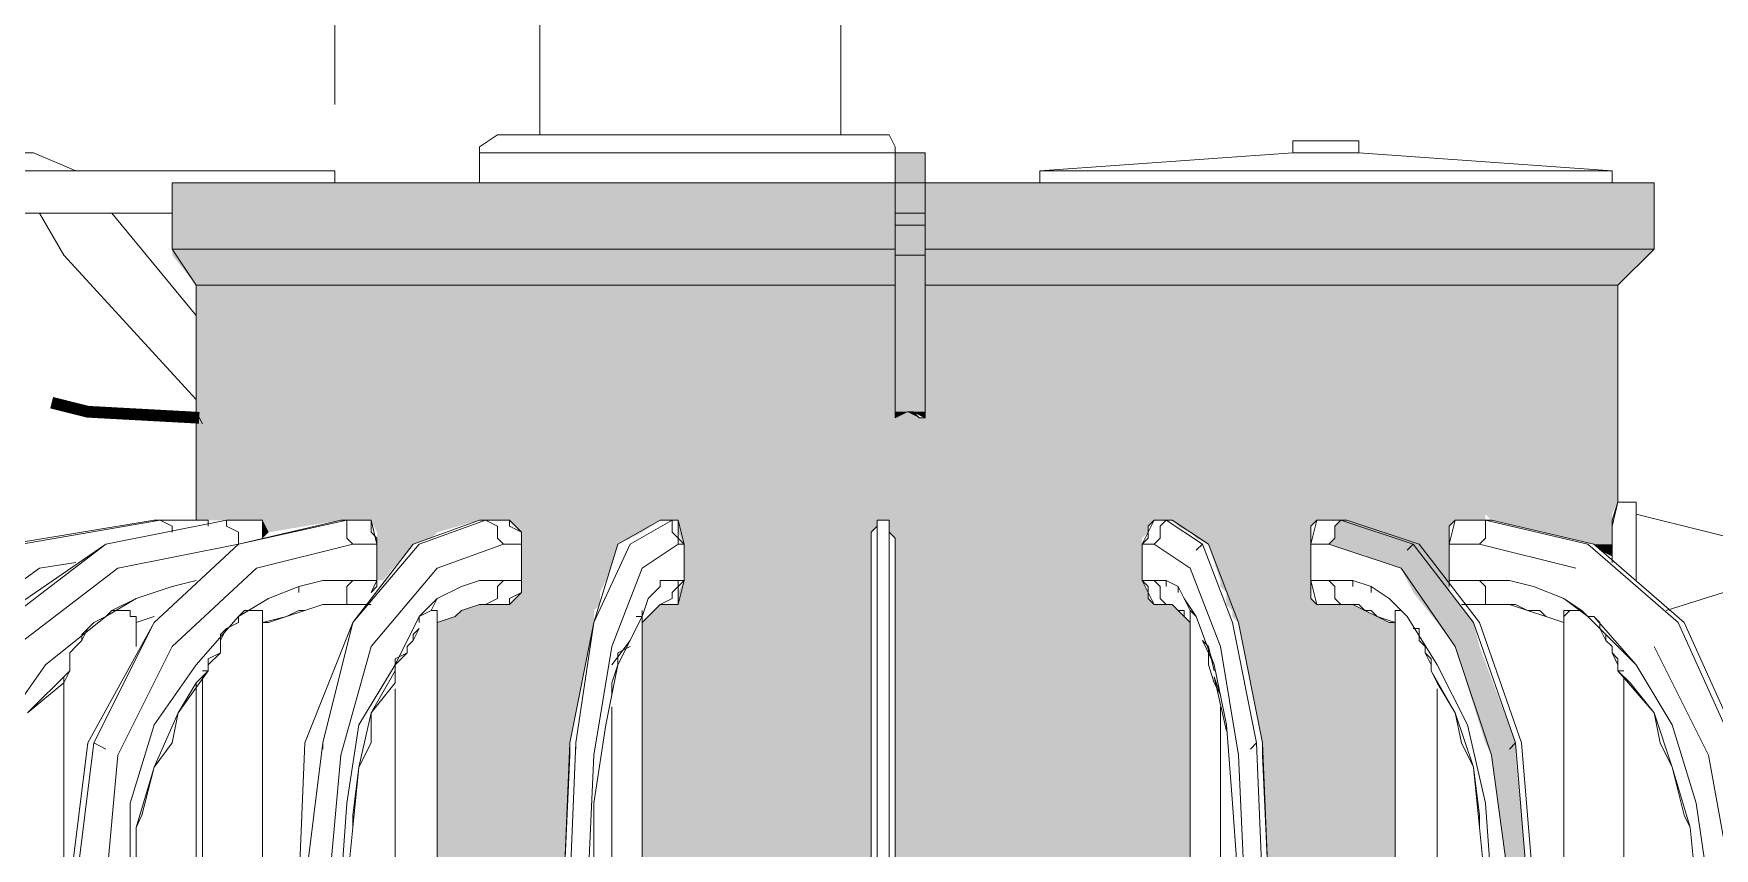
# Model space of a CAD drawing. Header units: millimetres. Extents: x 3949 to 6037, y -1956 to 1273.
# Drawn here: x 4933.95 to 4947.57, y -1474.36 to -1467.75 of the extents above; entities that cross this region are included whole.
import ezdxf

# ---------------------------------------------------------------- set-up
doc = ezdxf.new("R2010")
doc.units = ezdxf.units.MM
doc.layers.add('PADRÃO DE ENTRADA', color=7, linetype='Continuous', lineweight=0)

msp = doc.modelspace()

# ---------------------------------------------------------------- linework, layer by layer
at = {"layer": 'PADRÃO DE ENTRADA', "lineweight": 5}
for points in [[(4936.392, -1468.329), (4936.392, -1466.132)], [(4938.052, -1467.646), (4938.052, -1468.573)], [(4940.493, -1468.573), (4940.493, -1467.646)], [(4937.71, -1468.573), (4937.807, -1468.573), (4937.71, -1468.573), (4937.563, -1468.671), (4937.563, -1468.72), (4937.563, -1468.964)], [(4937.807, -1468.573), (4938.1, -1468.573), (4937.807, -1468.573)], [(4939.907, -1468.573), (4940.395, -1468.573), (4939.907, -1468.573)], [(4941.176, -1468.72), (4941.176, -1468.964), (4941.176, -1469.208), (4941.176, -1469.306), (4941.176, -1469.55), (4941.176, -1470.868), (4941.176, -1469.55), (4941.176, -1469.306), (4941.176, -1469.208), (4941.176, -1468.964), (4941.176, -1468.72), (4940.932, -1468.72), (4940.932, -1468.671), (4940.883, -1468.573)], [(4933.707, -1468.72), (4933.951, -1468.72), (4934.292, -1468.866), (4932.535, -1468.866)], [(4941.176, -1468.964), (4942.25, -1468.964), (4941.176, -1468.964), (4940.932, -1468.964), (4940.932, -1468.72), (4940.834, -1468.72), (4940.493, -1468.72), (4939.956, -1468.72), (4939.223, -1468.72), (4938.637, -1468.72), (4938.1, -1468.72), (4937.71, -1468.72), (4937.563, -1468.72)], [(4944.154, -1468.72), (4944.154, -1468.622), (4944.447, -1468.622), (4944.691, -1468.622), (4944.691, -1468.72), (4944.447, -1468.72), (4944.154, -1468.72), (4942.104, -1468.866)], [(4944.691, -1468.622), (4944.447, -1468.622), (4944.154, -1468.622)], [(4946.742, -1468.866), (4944.691, -1468.72)], [(4934.244, -1468.866), (4936.392, -1468.866), (4936.392, -1468.964)], [(4942.104, -1468.964), (4942.104, -1468.866), (4942.299, -1468.866), (4942.787, -1468.866), (4943.568, -1468.866), (4944.447, -1468.866), (4945.326, -1468.866), (4946.058, -1468.866), (4946.546, -1468.866), (4946.742, -1468.866), (4946.742, -1468.964)], [(4935.074, -1469.501), (4935.074, -1468.964), (4935.074, -1469.501)], [(4936.245, -1469.501), (4935.611, -1469.501), (4935.171, -1469.501), (4935.074, -1469.501), (4935.074, -1468.964), (4936.001, -1468.964), (4936.831, -1468.964), (4936.001, -1468.964), (4935.464, -1468.964)], [(4941.176, -1469.794), (4942.201, -1469.794), (4943.275, -1469.794), (4944.252, -1469.794), (4945.131, -1469.794), (4945.814, -1469.794), (4946.351, -1469.794), (4946.693, -1469.794), (4946.79, -1469.794), (4947.083, -1469.501), (4947.083, -1468.964), (4946.986, -1468.964), (4946.644, -1468.964), (4946.058, -1468.964), (4946.644, -1468.964), (4946.986, -1468.964), (4947.083, -1468.964), (4947.083, -1469.501), (4946.986, -1469.501), (4946.644, -1469.501), (4946.058, -1469.501), (4945.326, -1469.501), (4944.398, -1469.501), (4943.373, -1469.501), (4942.25, -1469.501), (4941.176, -1469.501)], [(4935.074, -1469.208), (4933.511, -1469.208)], [(4934.195, -1469.55), (4933.999, -1469.208)], [(4940.932, -1469.208), (4941.176, -1469.208)], [(4940.932, -1469.306), (4941.176, -1469.306)], [(4935.513, -1469.501), (4935.074, -1469.501), (4935.269, -1469.794), (4935.269, -1471.698), (4935.269, -1469.794)], [(4940.932, -1469.794), (4939.956, -1469.794), (4938.882, -1469.794), (4937.905, -1469.794), (4937.026, -1469.794), (4936.294, -1469.794), (4935.757, -1469.794), (4935.464, -1469.794), (4935.269, -1469.794), (4935.074, -1469.501), (4935.122, -1469.501), (4935.464, -1469.501), (4936.001, -1469.501), (4936.831, -1469.501), (4937.71, -1469.501), (4938.784, -1469.501), (4939.907, -1469.501), (4940.932, -1469.501)], [(4941.176, -1469.55), (4940.932, -1469.55)], [(4946.937, -1472.186), (4946.937, -1472.04), (4946.937, -1471.698), (4946.937, -1471.551), (4946.79, -1471.551), (4946.742, -1471.698), (4946.742, -1471.747), (4946.79, -1471.551), (4946.79, -1469.794), (4946.79, -1471.551), (4946.937, -1471.551)], [(4941.03, -1470.819), (4940.932, -1470.868)], [(4941.03, -1470.819), (4941.078, -1470.819), (4941.03, -1470.819)], [(4941.127, -1470.868), (4941.078, -1470.819)], [(4934.927, -1471.698), (4933.755, -1471.893), (4934.927, -1471.698), (4933.755, -1471.893), (4934.927, -1471.698), (4933.755, -1471.893), (4934.927, -1471.698), (4933.755, -1471.893), (4932.779, -1472.528), (4932.095, -1473.504), (4932.144, -1473.553)], [(4933.121, -1481.413), (4933.121, -1474.676), (4933.267, -1473.602), (4933.804, -1472.723), (4934.634, -1472.088), (4935.611, -1471.893), (4935.611, -1471.844), (4935.611, -1471.796), (4935.513, -1471.747), (4935.513, -1471.698), (4935.806, -1471.698), (4935.806, -1471.844), (4935.806, -1471.796), (4935.806, -1471.747), (4935.806, -1471.698), (4935.659, -1471.698), (4935.611, -1471.698), (4935.513, -1471.698)], [(4934.976, -1471.698), (4933.853, -1471.893), (4934.976, -1471.698)], [(4935.513, -1471.698), (4934.537, -1471.893), (4935.513, -1471.698)], [(4934.927, -1471.698), (4934.976, -1471.698), (4934.927, -1471.698)], [(4935.074, -1471.796), (4935.074, -1471.747), (4934.976, -1471.698), (4935.366, -1471.698), (4935.366, -1471.747), (4935.366, -1471.698), (4935.269, -1471.698), (4935.171, -1471.698), (4935.074, -1471.698), (4934.976, -1471.698)], [(4936.441, -1471.698), (4935.611, -1471.893), (4936.489, -1471.698), (4936.538, -1471.698), (4936.685, -1471.698), (4936.685, -1471.747), (4936.685, -1471.796), (4936.733, -1471.844), (4936.733, -1471.893), (4936.685, -1471.893), (4936.587, -1471.893), (4936.538, -1471.893), (4936.489, -1471.844), (4936.489, -1471.796), (4936.489, -1471.747), (4936.489, -1471.698), (4936.441, -1471.698), (4936.489, -1471.698), (4936.685, -1471.698), (4936.733, -1471.893)], [(4935.806, -1471.698), (4935.806, -1471.698)], [(4936.538, -1471.698), (4936.538, -1471.698)], [(4937.563, -1471.698), (4937.026, -1471.893), (4936.538, -1472.528), (4937.075, -1471.893), (4937.612, -1471.698), (4937.71, -1471.698), (4937.759, -1471.698), (4937.807, -1471.698), (4937.807, -1471.747), (4937.905, -1471.796), (4937.807, -1471.698), (4937.612, -1471.698), (4937.563, -1471.698), (4937.612, -1471.698), (4937.71, -1471.747), (4937.71, -1471.796), (4937.71, -1471.844), (4937.759, -1471.893), (4937.807, -1471.893), (4937.905, -1471.893), (4937.905, -1471.844), (4937.905, -1471.796), (4937.905, -1471.893)], [(4936.685, -1471.698), (4936.685, -1471.698)], [(4937.807, -1471.698), (4937.807, -1471.698)], [(4939.223, -1471.893), (4939.174, -1471.698), (4939.174, -1471.747), (4939.174, -1471.796), (4939.174, -1471.844), (4939.223, -1471.893), (4939.174, -1471.893), (4938.882, -1472.088), (4938.637, -1472.723), (4938.491, -1473.602), (4938.442, -1474.676), (4938.442, -1481.413), (4938.442, -1479.753), (4938.442, -1478.045), (4938.442, -1476.385), (4938.442, -1474.676), (4938.345, -1474.676), (4938.296, -1474.676), (4938.296, -1476.385), (4938.296, -1478.045), (4938.296, -1479.753), (4938.296, -1481.413), (4938.296, -1474.676)], [(4939.028, -1471.698), (4938.686, -1471.893), (4938.491, -1472.528), (4938.784, -1471.893), (4939.126, -1471.698), (4939.174, -1471.698), (4939.126, -1471.698), (4939.028, -1471.698), (4939.126, -1471.698), (4939.126, -1471.747), (4939.126, -1471.796), (4939.174, -1471.844), (4939.174, -1471.893), (4939.223, -1471.893), (4939.223, -1472.186), (4939.174, -1472.186), (4939.223, -1472.186), (4939.174, -1472.235), (4939.126, -1472.284), (4939.126, -1472.333), (4939.028, -1472.381), (4938.979, -1472.43), (4938.93, -1472.479), (4938.882, -1472.528), (4938.882, -1472.479), (4938.882, -1472.43), (4938.882, -1472.479)], [(4940.737, -1481.462), (4940.737, -1479.753), (4940.737, -1478.045), (4940.737, -1476.385), (4940.737, -1474.676), (4940.786, -1474.676), (4940.786, -1473.504), (4940.786, -1472.528), (4940.786, -1471.893), (4940.786, -1471.698)], [(4940.932, -1471.893), (4940.932, -1472.088), (4940.932, -1471.893), (4940.932, -1471.844), (4940.883, -1471.796), (4940.883, -1471.747), (4940.883, -1471.698), (4940.883, -1471.893)], [(4943.959, -1481.462), (4943.959, -1474.676), (4943.959, -1481.413), (4943.959, -1479.753), (4943.959, -1481.462), (4943.959, -1481.413), (4943.91, -1481.413), (4943.861, -1481.413), (4943.812, -1481.413), (4943.764, -1481.413), (4943.764, -1479.753), (4943.764, -1478.045), (4943.764, -1476.385), (4943.764, -1474.676), (4943.715, -1473.602), (4943.568, -1472.723), (4943.324, -1472.088), (4943.031, -1471.893), (4942.934, -1471.893), (4943.031, -1471.698), (4943.129, -1471.698), (4943.422, -1471.893), (4943.666, -1472.528), (4943.861, -1473.504)], [(4943.129, -1471.698), (4943.178, -1471.698), (4943.129, -1471.698)], [(4943.959, -1478.045), (4943.959, -1476.385), (4943.959, -1474.676), (4943.91, -1473.602), (4943.91, -1473.553), (4943.91, -1473.504), (4943.715, -1472.528), (4943.471, -1471.893), (4943.178, -1471.698)], [(4945.912, -1481.413), (4945.912, -1479.753), (4945.912, -1478.045), (4945.912, -1476.385), (4945.912, -1474.676), (4945.765, -1473.602), (4945.472, -1472.723), (4945.033, -1472.088), (4944.447, -1471.893), (4944.301, -1471.893), (4944.349, -1471.698), (4944.545, -1471.698), (4944.594, -1471.698), (4944.545, -1471.698), (4945.131, -1471.893)], [(4946.107, -1474.676), (4946.058, -1474.676), (4946.009, -1474.676), (4945.961, -1474.676), (4945.912, -1474.676), (4945.961, -1474.676), (4946.009, -1474.676), (4946.058, -1474.676), (4946.107, -1474.676), (4946.107, -1481.413), (4946.107, -1479.753), (4946.107, -1478.045), (4946.107, -1476.385), (4946.107, -1474.676), (4946.009, -1473.504), (4945.668, -1472.528), (4945.179, -1471.893), (4944.594, -1471.698)], [(4945.423, -1471.893), (4945.472, -1471.698), (4945.716, -1471.698), (4945.765, -1471.698), (4945.716, -1471.698), (4946.546, -1471.893), (4947.279, -1472.528), (4947.718, -1473.504)], [(4947.962, -1474.676), (4947.913, -1474.676), (4947.865, -1474.676), (4947.816, -1474.676), (4947.767, -1474.676), (4947.718, -1474.676), (4947.767, -1474.676), (4947.816, -1474.676), (4947.865, -1474.676), (4947.913, -1474.676), (4947.962, -1474.676), (4947.962, -1481.413), (4947.962, -1479.753), (4947.962, -1478.045), (4947.962, -1476.385), (4947.962, -1474.676), (4947.767, -1473.504), (4947.327, -1472.528), (4946.595, -1471.893), (4945.765, -1471.698)], [(4948.109, -1471.942), (4946.937, -1471.649)], [(4940.737, -1471.796), (4940.786, -1471.747), (4940.737, -1471.796), (4940.737, -1471.942), (4940.737, -1472.137), (4940.737, -1471.942), (4940.737, -1471.893), (4940.737, -1471.796), (4940.737, -1471.893)], [(4940.932, -1471.844), (4940.883, -1471.796), (4940.883, -1471.747)], [(4946.742, -1472.04), (4946.742, -1471.747)], [(4934.537, -1481.413), (4934.537, -1474.676), (4934.634, -1473.602), (4935.074, -1472.723), (4935.757, -1472.088), (4936.538, -1471.893), (4936.733, -1471.893), (4936.733, -1472.186), (4936.538, -1472.186), (4936.587, -1472.186), (4936.685, -1472.186), (4936.733, -1472.186), (4936.733, -1472.235), (4936.685, -1472.284), (4936.733, -1472.186)], [(4935.611, -1471.893), (4934.927, -1472.528), (4935.611, -1471.893)], [(4936.343, -1481.413), (4936.343, -1474.676), (4936.441, -1473.602), (4936.685, -1472.723), (4937.222, -1472.088), (4937.759, -1471.893), (4937.905, -1471.893), (4937.905, -1472.186), (4937.759, -1472.186), (4937.807, -1472.186), (4937.905, -1472.186), (4937.905, -1472.235), (4937.905, -1472.284), (4937.905, -1472.186)], [(4939.174, -1471.893), (4939.174, -1471.893)], [(4940.737, -1471.942), (4940.737, -1471.893), (4940.737, -1471.942)], [(4940.883, -1473.504), (4940.883, -1472.528), (4940.883, -1471.893), (4940.883, -1471.942)], [(4943.129, -1472.235), (4943.129, -1472.186), (4943.031, -1472.186), (4942.934, -1472.186), (4942.982, -1472.235), (4942.982, -1472.284), (4942.982, -1472.333), (4943.031, -1472.381), (4943.08, -1472.381), (4943.129, -1472.381), (4943.08, -1472.333), (4943.08, -1472.284), (4943.08, -1472.235), (4943.031, -1472.186), (4942.982, -1472.186), (4942.934, -1472.186), (4942.934, -1471.893)], [(4943.422, -1471.893), (4943.373, -1471.942)], [(4944.301, -1471.893), (4944.301, -1472.186), (4944.447, -1472.186), (4944.642, -1472.186), (4944.789, -1472.235)], [(4945.961, -1473.504), (4945.619, -1472.528), (4945.131, -1471.893), (4945.082, -1471.942)], [(4946.449, -1472.088), (4945.668, -1471.893), (4945.423, -1471.893), (4945.423, -1472.186), (4945.423, -1472.235), (4945.423, -1472.186), (4945.668, -1472.186), (4945.912, -1472.186), (4946.107, -1472.235), (4946.351, -1472.333)], [(4932.095, -1473.504), (4931.851, -1474.676), (4932.095, -1473.504), (4931.851, -1474.676), (4931.851, -1481.413), (4931.851, -1479.753), (4931.851, -1478.045), (4931.851, -1476.385), (4931.851, -1474.676), (4931.9, -1474.676), (4931.949, -1474.676), (4932.095, -1474.676), (4932.095, -1476.385), (4932.095, -1478.045), (4932.095, -1479.753), (4932.095, -1478.045), (4932.095, -1476.385), (4932.095, -1474.676), (4932.144, -1474.676), (4932.242, -1474.676), (4932.486, -1473.602), (4933.121, -1472.723), (4933.999, -1472.088), (4934.292, -1472.04)], [(4947.181, -1472.43), (4948.109, -1472.137)], [(4934.781, -1472.333), (4934.537, -1472.479), (4934.585, -1472.43), (4934.781, -1472.333), (4935.074, -1472.235), (4935.269, -1472.186)], [(4935.366, -1472.87), (4935.366, -1472.821), (4935.464, -1472.772), (4935.464, -1472.723), (4935.464, -1472.674), (4935.464, -1472.625), (4935.513, -1472.577), (4935.611, -1472.528), (4935.611, -1472.479), (4935.269, -1472.87), (4935.611, -1472.479), (4935.855, -1472.333), (4936.099, -1472.235)], [(4936.294, -1472.381), (4936.489, -1472.381), (4936.489, -1472.333), (4936.489, -1472.284), (4936.489, -1472.235), (4936.538, -1472.186), (4936.294, -1472.186), (4936.099, -1472.235), (4936.099, -1472.284)], [(4936.538, -1472.186), (4936.538, -1472.186)], [(4937.563, -1472.381), (4937.612, -1472.381), (4937.71, -1472.333), (4937.71, -1472.284), (4937.71, -1472.235), (4937.759, -1472.186), (4937.563, -1472.186), (4937.417, -1472.235), (4937.222, -1472.333)], [(4937.807, -1472.186), (4937.807, -1472.186)], [(4938.589, -1482.438), (4938.589, -1482.292), (4938.589, -1482.438), (4938.491, -1481.999), (4938.491, -1481.462), (4938.491, -1479.753), (4938.491, -1478.045), (4938.491, -1476.385), (4938.491, -1474.676), (4938.491, -1473.992), (4938.589, -1473.358), (4938.686, -1472.87), (4938.882, -1472.479), (4938.93, -1472.333), (4939.028, -1472.235)], [(4939.223, -1472.186), (4939.174, -1472.381), (4939.028, -1472.381), (4939.126, -1472.381), (4939.174, -1472.381), (4939.174, -1472.333), (4939.174, -1472.284), (4939.174, -1472.235), (4939.174, -1472.186), (4939.028, -1472.186), (4939.028, -1472.235), (4938.979, -1472.284)], [(4939.174, -1472.186), (4939.174, -1472.186)], [(4943.178, -1472.381), (4943.227, -1472.43), (4943.275, -1472.43), (4943.275, -1472.479), (4943.227, -1472.43), (4943.178, -1472.381), (4943.129, -1472.381), (4943.031, -1472.381), (4942.934, -1472.186)], [(4943.129, -1472.186), (4943.227, -1472.235)], [(4943.275, -1472.333), (4943.227, -1472.235), (4943.227, -1472.284)], [(4944.301, -1472.186), (4944.349, -1472.381), (4944.545, -1472.381), (4944.642, -1472.381), (4944.691, -1472.381), (4944.74, -1472.43), (4944.789, -1472.43), (4944.838, -1472.479), (4944.935, -1472.528), (4944.984, -1472.528), (4944.984, -1472.479), (4944.984, -1472.43)], [(4944.642, -1472.186), (4944.642, -1472.235)], [(4944.935, -1472.333), (4944.789, -1472.235), (4944.789, -1472.284)], [(4945.912, -1472.381), (4945.961, -1472.381), (4946.058, -1472.43), (4945.912, -1472.381), (4945.716, -1472.381), (4945.521, -1472.381), (4945.619, -1472.381), (4945.668, -1472.381), (4945.716, -1472.381), (4945.716, -1472.333), (4945.716, -1472.284), (4945.716, -1472.235), (4945.668, -1472.186), (4945.619, -1472.186), (4945.521, -1472.186), (4945.472, -1472.186), (4945.423, -1472.186)], [(4936.441, -1482.927), (4935.611, -1482.927), (4935.757, -1482.927), (4935.806, -1482.878), (4935.806, -1482.78), (4935.806, -1482.731), (4935.806, -1472.528), (4936.001, -1472.479), (4936.148, -1472.43), (4936.294, -1472.381), (4936.148, -1472.43), (4936.099, -1472.43), (4936.001, -1472.479), (4935.855, -1472.528), (4935.806, -1472.528), (4935.806, -1472.479), (4935.806, -1472.43)], [(4937.222, -1482.731), (4937.222, -1472.528), (4937.368, -1472.479), (4937.417, -1472.43), (4937.563, -1472.381), (4937.417, -1472.43), (4937.368, -1472.479), (4937.222, -1472.528), (4937.222, -1472.479), (4937.222, -1472.43), (4937.173, -1472.43), (4937.075, -1472.479), (4937.222, -1472.333), (4937.173, -1472.43)], [(4938.637, -1482.78), (4938.833, -1482.927), (4938.882, -1482.927), (4938.882, -1482.878), (4938.882, -1482.78), (4938.882, -1482.731), (4938.882, -1472.528), (4938.93, -1472.479), (4938.979, -1472.43), (4939.028, -1472.381)], [(4943.471, -1472.772), (4943.471, -1472.723), (4943.422, -1472.674), (4943.519, -1472.87), (4943.373, -1472.479), (4943.324, -1472.43), (4943.324, -1472.479), (4943.324, -1472.43), (4943.275, -1472.333), (4943.373, -1472.479)], [(4944.642, -1472.381), (4944.74, -1472.43), (4944.838, -1472.479), (4944.984, -1472.528), (4944.984, -1482.731), (4944.349, -1482.731), (4944.984, -1482.731), (4944.984, -1482.78), (4944.984, -1482.878), (4945.033, -1482.927), (4945.082, -1482.927), (4944.301, -1482.927)], [(4945.033, -1472.43), (4944.935, -1472.333), (4945.082, -1472.479), (4945.033, -1472.43), (4944.984, -1472.43), (4944.984, -1472.479)], [(4934.244, -1472.918), (4933.902, -1473.26), (4934.195, -1473.016), (4934.244, -1472.918), (4934.244, -1472.87), (4934.244, -1472.821), (4934.244, -1472.772), (4934.292, -1472.723), (4934.341, -1472.674), (4934.341, -1472.625), (4934.39, -1472.577), (4934.439, -1472.528), (4934.537, -1472.479)], [(4934.537, -1472.479), (4934.048, -1472.87), (4934.537, -1472.479)], [(4934.439, -1473.504), (4934.927, -1472.528), (4934.39, -1473.504), (4934.244, -1474.676), (4934.244, -1481.413), (4934.244, -1479.753), (4934.244, -1478.045), (4934.244, -1476.385), (4934.244, -1474.676), (4934.292, -1474.676), (4934.439, -1473.504), (4934.537, -1473.553)], [(4934.537, -1472.479), (4934.537, -1472.479)], [(4934.781, -1472.723), (4934.781, -1472.528), (4934.781, -1472.479), (4934.732, -1472.479), (4934.732, -1472.43), (4934.634, -1472.43), (4934.585, -1472.43)], [(4934.732, -1472.43), (4934.732, -1472.479), (4934.781, -1472.479)], [(4935.806, -1472.479), (4935.806, -1472.43), (4935.757, -1472.43), (4935.659, -1472.43), (4935.611, -1472.479)], [(4937.075, -1472.479), (4936.88, -1472.87), (4936.587, -1473.358), (4936.489, -1473.992), (4936.441, -1474.676), (4936.441, -1481.462), (4936.441, -1479.753), (4936.441, -1478.045), (4936.441, -1476.385), (4936.441, -1474.676), (4936.489, -1474.676), (4936.538, -1474.188), (4936.587, -1473.7), (4936.685, -1473.26), (4936.88, -1472.918)], [(4937.075, -1472.528), (4937.075, -1472.479), (4936.88, -1472.87), (4936.88, -1472.821), (4936.978, -1472.772), (4936.978, -1472.723), (4937.026, -1472.674), (4937.026, -1472.625), (4937.075, -1472.577), (4937.026, -1472.674)], [(4937.222, -1472.43), (4937.222, -1472.479)], [(4938.247, -1476.385), (4938.247, -1478.045), (4938.247, -1479.753), (4938.247, -1478.045), (4938.247, -1476.385), (4938.247, -1474.676), (4938.296, -1474.676), (4938.345, -1473.504), (4938.491, -1472.528), (4938.296, -1473.504), (4938.296, -1473.553), (4938.296, -1473.602), (4938.247, -1474.676), (4938.296, -1473.504)], [(4938.882, -1472.43), (4938.882, -1472.479), (4938.833, -1472.479)], [(4943.715, -1474.676), (4943.715, -1481.462), (4943.666, -1481.999), (4943.617, -1482.438), (4943.617, -1482.292), (4943.617, -1482.438), (4943.519, -1482.78), (4943.373, -1482.927), (4943.519, -1482.78), (4943.373, -1482.927), (4943.324, -1482.927), (4943.324, -1482.878), (4943.324, -1482.78), (4943.324, -1482.731), (4943.324, -1472.528), (4943.275, -1472.479), (4943.324, -1472.528), (4943.324, -1472.479)], [(4945.326, -1472.87), (4945.082, -1472.479), (4945.326, -1472.87)], [(4946.937, -1472.87), (4947.23, -1473.358), (4947.425, -1473.992), (4947.523, -1474.676), (4947.523, -1476.385), (4947.523, -1478.045), (4947.523, -1479.753), (4947.523, -1481.462), (4947.425, -1481.999), (4947.23, -1482.438), (4946.937, -1482.78), (4946.595, -1482.927), (4946.546, -1482.927), (4946.449, -1482.927), (4946.4, -1482.878), (4946.351, -1482.78), (4946.351, -1482.731), (4946.351, -1472.528), (4946.205, -1472.479), (4946.156, -1472.43), (4946.058, -1472.43), (4946.205, -1472.479), (4946.351, -1472.528), (4946.351, -1472.479)], [(4946.4, -1472.43), (4946.351, -1472.479), (4946.351, -1472.43), (4946.4, -1472.43), (4946.449, -1472.43), (4946.498, -1472.43)], [(4946.839, -1472.918), (4946.79, -1472.918), (4946.79, -1472.87), (4946.742, -1472.772), (4946.742, -1472.723), (4946.693, -1472.674), (4946.644, -1472.577), (4946.644, -1472.528), (4946.595, -1472.479), (4946.546, -1472.479), (4946.937, -1472.87), (4946.595, -1472.479)], [(4934.39, -1472.577), (4934.341, -1472.674)], [(4935.513, -1472.577), (4935.464, -1472.674)], [(4938.637, -1472.87), (4938.784, -1472.674)], [(4945.277, -1472.918), (4945.277, -1472.87), (4945.228, -1472.772), (4945.228, -1472.723), (4945.179, -1472.674), (4945.179, -1472.577), (4945.131, -1472.577)], [(4945.179, -1472.577), (4945.179, -1472.625), (4945.179, -1472.674)], [(4946.644, -1472.577), (4946.693, -1472.625), (4946.693, -1472.674)], [(4934.292, -1472.723), (4934.244, -1472.772), (4934.244, -1472.87)], [(4935.464, -1472.723), (4935.464, -1472.772), (4935.366, -1472.87), (4935.366, -1472.918), (4935.269, -1473.016), (4935.122, -1473.26), (4935.074, -1473.504), (4934.927, -1473.7), (4935.122, -1473.26), (4935.366, -1472.918), (4935.318, -1472.918)], [(4936.538, -1474.188), (4936.538, -1474.09), (4936.587, -1473.7), (4936.685, -1473.504), (4936.685, -1473.26), (4936.88, -1473.016), (4936.88, -1472.918), (4936.88, -1472.87), (4936.978, -1472.772), (4936.978, -1472.723)], [(4938.686, -1472.772), (4938.784, -1472.723), (4938.686, -1472.772), (4938.686, -1472.821), (4938.686, -1472.87), (4938.637, -1473.016), (4938.637, -1473.114), (4938.637, -1473.016)], [(4943.617, -1473.407), (4943.519, -1472.967), (4943.568, -1473.114), (4943.519, -1473.016), (4943.471, -1472.87), (4943.471, -1472.821), (4943.471, -1472.772), (4943.471, -1472.723), (4943.519, -1472.918)], [(4945.228, -1472.723), (4945.228, -1472.772), (4945.277, -1472.821), (4945.277, -1472.87)], [(4946.742, -1472.723), (4946.742, -1472.772), (4946.79, -1472.821), (4946.79, -1472.87)], [(4947.718, -1481.413), (4947.718, -1479.753), (4947.718, -1478.045), (4947.718, -1476.385), (4947.718, -1474.676), (4947.523, -1473.602), (4947.083, -1472.723)], [(4934.244, -1482.634), (4934.048, -1482.585), (4933.902, -1482.487), (4934.244, -1482.634), (4934.244, -1482.683), (4934.244, -1482.731), (4934.292, -1482.78), (4934.292, -1482.829), (4934.341, -1482.878), (4934.39, -1482.878), (4934.439, -1482.927), (4934.537, -1482.927), (4933.999, -1482.78), (4933.707, -1482.438), (4933.462, -1481.999), (4933.316, -1481.462), (4933.316, -1474.676), (4933.462, -1473.992), (4933.707, -1473.358), (4934.048, -1472.87)], [(4934.781, -1474.188), (4934.829, -1474.09), (4934.927, -1473.7), (4934.781, -1474.188), (4934.781, -1474.676), (4934.781, -1481.462), (4934.781, -1479.753), (4934.781, -1478.045), (4934.781, -1476.385), (4934.781, -1474.676), (4934.732, -1474.676), (4934.732, -1481.462), (4934.732, -1479.753), (4934.732, -1478.045), (4934.732, -1476.385), (4934.732, -1474.676), (4934.732, -1473.992), (4934.927, -1473.358), (4935.269, -1472.87)], [(4943.519, -1472.87), (4943.617, -1473.358), (4943.666, -1473.992), (4943.715, -1474.676), (4943.715, -1476.385), (4943.715, -1478.045), (4943.715, -1479.753), (4943.715, -1481.462)], [(4945.277, -1482.634), (4945.277, -1482.683), (4945.228, -1482.731), (4945.228, -1482.78), (4945.179, -1482.829), (4945.179, -1482.878), (4945.131, -1482.878), (4945.131, -1482.927), (4945.082, -1482.927), (4945.375, -1482.78), (4945.57, -1482.438), (4945.716, -1481.999), (4945.765, -1481.462), (4945.765, -1479.753), (4945.765, -1478.045), (4945.765, -1476.385), (4945.765, -1474.676), (4945.716, -1473.992), (4945.57, -1473.358), (4945.326, -1472.87)], [(4945.668, -1474.188), (4945.668, -1474.09), (4945.619, -1473.7), (4945.521, -1473.504), (4945.472, -1473.26), (4945.326, -1473.016), (4945.277, -1472.918), (4945.472, -1473.26), (4945.619, -1473.7), (4945.668, -1474.188), (4945.716, -1474.676), (4945.716, -1476.385), (4945.716, -1478.045), (4945.716, -1479.753), (4945.716, -1481.462), (4945.716, -1474.676)], [(4934.195, -1481.267), (4934.195, -1472.967), (4934.195, -1482.634)], [(4934.781, -1481.853), (4934.781, -1481.462), (4934.732, -1481.462), (4934.732, -1481.999), (4934.927, -1482.438), (4935.269, -1482.78), (4935.611, -1482.927), (4935.513, -1482.878), (4935.464, -1482.878), (4935.464, -1482.829), (4935.464, -1482.78), (4935.464, -1482.731), (4935.366, -1482.731), (4935.366, -1482.683), (4935.366, -1482.634), (4935.269, -1482.585), (4935.122, -1482.487), (4935.366, -1482.634), (4935.318, -1482.634), (4935.318, -1472.967), (4935.318, -1482.634), (4935.318, -1472.967)], [(4935.269, -1482.634), (4935.269, -1473.016), (4935.269, -1482.634)], [(4936.88, -1473.065), (4936.88, -1482.585)], [(4945.326, -1482.585), (4945.326, -1473.065)], [(4946.839, -1472.967), (4946.839, -1482.634), (4946.839, -1472.967)], [(4938.637, -1473.211), (4938.637, -1482.536)], [(4943.568, -1482.536), (4943.568, -1473.211)], [(4947.376, -1474.188), (4947.23, -1473.7), (4947.132, -1473.504), (4947.083, -1473.26), (4947.23, -1473.7), (4947.327, -1474.09), (4947.376, -1474.188), (4947.425, -1474.676), (4947.425, -1476.385), (4947.425, -1478.045), (4947.425, -1479.753), (4947.425, -1481.462), (4947.425, -1474.676)], [(4936.294, -1473.504), (4936.294, -1473.553)], [(4938.345, -1473.504), (4938.345, -1473.553)], [(4940.786, -1474.676), (4940.786, -1481.413), (4940.786, -1479.753), (4940.786, -1478.045), (4940.786, -1476.385), (4940.786, -1474.676), (4940.883, -1474.676), (4940.883, -1473.504), (4940.883, -1473.553)], [(4943.812, -1473.553), (4943.861, -1473.504), (4943.91, -1474.676), (4943.91, -1476.385), (4943.91, -1478.045), (4943.91, -1479.753), (4943.91, -1481.413)], [(4943.91, -1473.504), (4943.959, -1474.676), (4943.91, -1473.553)], [(4945.912, -1473.553), (4945.961, -1473.504), (4946.058, -1474.676), (4946.058, -1476.385), (4946.058, -1478.045), (4946.058, -1479.753), (4946.058, -1481.413)]]:
    msp.add_lwpolyline(points, dxfattribs=at)
for points in [[(4939.223, -1468.573), (4939.907, -1468.573), (4939.223, -1468.573), (4938.637, -1468.573), (4938.1, -1468.573), (4938.637, -1468.573)], [(4940.737, -1468.573), (4940.883, -1468.573), (4940.737, -1468.573), (4940.395, -1468.573)], [(4940.932, -1470.868), (4940.932, -1469.55), (4940.932, -1469.306), (4940.932, -1469.208), (4940.932, -1468.964), (4940.932, -1468.72), (4940.932, -1468.964), (4940.932, -1469.208), (4940.932, -1469.306), (4940.932, -1469.55)], [(4934.341, -1468.866), (4934.292, -1468.866), (4934.341, -1468.866), (4934.292, -1468.866)], [(4936.831, -1468.964), (4937.71, -1468.964)], [(4937.71, -1468.964), (4938.784, -1468.964)], [(4938.784, -1468.964), (4939.907, -1468.964)], [(4939.907, -1468.964), (4940.932, -1468.964)], [(4942.25, -1468.964), (4943.373, -1468.964)], [(4943.373, -1468.964), (4944.398, -1468.964)], [(4944.398, -1468.964), (4945.326, -1468.964), (4946.058, -1468.964), (4945.326, -1468.964)], [(4934.585, -1469.208), (4935.269, -1470.038), (4934.585, -1469.208), (4935.269, -1470.038)], [(4934.195, -1469.55), (4935.269, -1470.721)], [(4941.176, -1470.868), (4941.078, -1470.819), (4941.127, -1470.868)], [(4940.786, -1471.747), (4940.786, -1471.698), (4940.883, -1471.698), (4940.786, -1471.698)], [(4942.982, -1471.796), (4942.982, -1471.844), (4942.934, -1471.893), (4942.982, -1471.893), (4943.031, -1471.893), (4943.08, -1471.844), (4943.08, -1471.796), (4943.08, -1471.747), (4943.129, -1471.698), (4943.08, -1471.698), (4943.031, -1471.698), (4942.982, -1471.747)], [(4944.496, -1471.747), (4944.545, -1471.698), (4944.496, -1471.698), (4944.447, -1471.698), (4944.398, -1471.698), (4944.349, -1471.698), (4944.301, -1471.747), (4944.301, -1471.796), (4944.301, -1471.844), (4944.301, -1471.893), (4944.349, -1471.893), (4944.398, -1471.893), (4944.447, -1471.893), (4944.496, -1471.844), (4944.496, -1471.796)], [(4945.423, -1471.796), (4945.423, -1471.844), (4945.423, -1471.893), (4945.472, -1471.893), (4945.521, -1471.893), (4945.619, -1471.893), (4945.668, -1471.893), (4945.716, -1471.844), (4945.716, -1471.796), (4945.716, -1471.747), (4945.716, -1471.698), (4945.668, -1471.698), (4945.57, -1471.698), (4945.521, -1471.698), (4945.472, -1471.698), (4945.423, -1471.747)], [(4933.609, -1472.528), (4933.121, -1473.504), (4933.707, -1472.528), (4934.537, -1471.893)], [(4940.737, -1472.723), (4940.737, -1472.137)], [(4940.932, -1472.088), (4940.932, -1472.723)], [(4937.807, -1472.381), (4937.905, -1472.284), (4937.807, -1472.333), (4937.807, -1472.381), (4937.612, -1472.381), (4937.71, -1472.381), (4937.759, -1472.381)], [(4944.496, -1472.333), (4944.496, -1472.284), (4944.496, -1472.235), (4944.447, -1472.186), (4944.398, -1472.186), (4944.349, -1472.186), (4944.301, -1472.186), (4944.301, -1472.235), (4944.301, -1472.284), (4944.301, -1472.333), (4944.349, -1472.381), (4944.398, -1472.381), (4944.447, -1472.381), (4944.496, -1472.381), (4944.545, -1472.381)], [(4936.489, -1472.381), (4936.538, -1472.381), (4936.685, -1472.381)], [(4946.498, -1472.43), (4946.351, -1472.333), (4946.546, -1472.479)], [(4934.927, -1472.479), (4934.781, -1472.528)], [(4936.099, -1474.676), (4936.099, -1481.413), (4936.099, -1479.753), (4936.099, -1478.045), (4936.099, -1476.385), (4936.099, -1474.676), (4936.148, -1474.676), (4936.294, -1473.504), (4936.538, -1472.528), (4936.148, -1473.504)], [(4940.737, -1473.602), (4940.737, -1472.723)], [(4940.932, -1472.723), (4940.932, -1473.602)], [(4947.083, -1473.26), (4946.888, -1473.016), (4946.79, -1472.918)], [(4940.737, -1474.676), (4940.737, -1473.602)], [(4940.932, -1473.602), (4940.932, -1474.676)]]:
    msp.add_lwpolyline(points, close=True, dxfattribs=at)
at = {"layer": 'PADRÃO DE ENTRADA', "lineweight": 0, "const_width": 0.0949}
msp.add_lwpolyline([(4934.097, -1470.746), (4934.39, -1470.819), (4935.293, -1470.868)], dxfattribs=at)
at = {"layer": 'PADRÃO DE ENTRADA', "lineweight": 0}
msp.add_lwpolyline([(4935.318, -1470.917), (4935.269, -1470.819)], dxfattribs=at)
at = {"layer": 'PADRÃO DE ENTRADA', "lineweight": 5}
msp.add_lwpolyline([(4945.765, -1482.927), (4946.546, -1482.927, 0.171293), (4946.839, -1482.634), (4946.839, -1473.016)], format="xyb", dxfattribs=at)
at = {"layer": 'PADRÃO DE ENTRADA', "transparency": 33554559}
for points in [[(4941.176, -1468.72), (4940.932, -1468.72), (4941.176, -1468.964)], [(4940.932, -1468.72), (4941.176, -1468.964), (4940.932, -1468.964)], [(4940.932, -1468.964), (4935.074, -1468.964), (4940.932, -1469.208)], [(4935.074, -1468.964), (4940.932, -1469.208), (4935.074, -1469.208)], [(4941.176, -1468.964), (4940.932, -1468.964), (4941.176, -1469.208)], [(4940.932, -1468.964), (4941.176, -1469.208), (4940.932, -1469.208)], [(4947.083, -1468.964), (4941.176, -1468.964), (4947.083, -1469.208)], [(4941.176, -1468.964), (4947.083, -1469.208), (4941.176, -1469.208)], [(4940.932, -1469.208), (4935.074, -1469.208), (4940.932, -1469.306)], [(4935.074, -1469.208), (4940.932, -1469.306), (4935.074, -1469.306)], [(4941.176, -1469.208), (4940.932, -1469.208), (4941.176, -1469.306)], [(4940.932, -1469.208), (4941.176, -1469.306), (4940.932, -1469.306)], [(4947.083, -1469.208), (4941.176, -1469.208), (4947.083, -1469.306)], [(4941.176, -1469.208), (4947.083, -1469.306), (4941.176, -1469.306)], [(4940.932, -1469.306), (4935.074, -1469.306), (4940.932, -1469.501)], [(4935.074, -1469.306), (4940.932, -1469.501), (4935.074, -1469.501)], [(4941.176, -1469.306), (4940.932, -1469.306), (4941.176, -1469.501)], [(4940.932, -1469.306), (4941.176, -1469.501), (4940.932, -1469.501)], [(4947.083, -1469.306), (4941.176, -1469.306), (4947.083, -1469.501)], [(4941.176, -1469.306), (4947.083, -1469.501), (4941.176, -1469.501)], [(4940.932, -1469.501), (4935.074, -1469.501), (4940.932, -1469.55)], [(4935.074, -1469.501), (4940.932, -1469.55), (4935.074, -1469.55)], [(4940.932, -1469.55), (4935.074, -1469.55), (4940.932, -1469.794)], [(4935.074, -1469.55), (4940.932, -1469.794), (4935.269, -1469.794)], [(4941.176, -1469.501), (4940.932, -1469.501), (4941.176, -1469.55)], [(4940.932, -1469.501), (4941.176, -1469.55), (4940.932, -1469.55)], [(4941.176, -1469.55), (4940.932, -1469.55), (4941.176, -1469.794)], [(4940.932, -1469.55), (4941.176, -1469.794), (4940.932, -1469.794)], [(4947.083, -1469.501), (4941.176, -1469.501), (4947.035, -1469.55)], [(4941.176, -1469.501), (4947.035, -1469.55), (4941.176, -1469.55)], [(4947.035, -1469.55), (4941.176, -1469.55), (4946.79, -1469.794)], [(4941.176, -1469.55), (4946.79, -1469.794), (4941.176, -1469.794)], [(4941.176, -1469.794), (4940.932, -1469.794), (4941.176, -1470.819)], [(4940.932, -1469.794), (4941.176, -1470.819), (4940.932, -1470.819)], [(4940.932, -1470.819), (4941.03, -1470.819), (4940.932, -1470.868)], [(4941.078, -1470.819), (4941.176, -1470.819), (4941.176, -1470.868)]]:
    msp.add_solid(points, dxfattribs=at)
at = {"layer": 'PADRÃO DE ENTRADA', "color": 9, "true_color": 0xc6c7c9, "transparency": 33554559}
for points in [[(4940.932, -1469.794), (4935.269, -1469.794), (4940.932, -1470.819)], [(4935.269, -1469.794), (4940.932, -1470.819), (4935.269, -1470.819)], [(4946.79, -1469.794), (4941.176, -1469.794), (4946.79, -1470.868)], [(4941.176, -1469.794), (4946.79, -1470.868), (4941.176, -1470.868)], [(4940.932, -1470.819), (4935.269, -1470.819), (4940.932, -1470.868)], [(4935.269, -1470.819), (4940.932, -1470.868), (4935.269, -1470.868)], [(4946.79, -1470.868), (4935.269, -1470.868), (4946.79, -1471.551)], [(4935.269, -1470.868), (4946.79, -1471.551), (4935.269, -1471.551)], [(4941.03, -1470.819), (4941.127, -1470.868), (4940.932, -1470.868)], [(4941.078, -1470.819), (4941.03, -1470.819), (4941.127, -1470.868)], [(4946.79, -1471.551), (4935.269, -1471.551), (4946.742, -1471.649)], [(4935.269, -1471.551), (4946.742, -1471.649), (4935.269, -1471.649)], [(4945.716, -1471.649), (4935.269, -1471.649), (4945.716, -1471.698)], [(4935.269, -1471.649), (4945.716, -1471.698), (4935.269, -1471.698)], [(4935.366, -1471.698), (4935.513, -1471.698), (4935.513, -1471.698)], [(4936.441, -1471.698), (4935.806, -1471.698), (4935.855, -1471.796)], [(4935.806, -1471.698), (4935.855, -1471.796), (4935.806, -1471.796)], [(4937.563, -1471.698), (4936.685, -1471.698), (4937.222, -1471.796)], [(4936.685, -1471.698), (4937.222, -1471.796), (4936.733, -1471.796)], [(4939.028, -1471.698), (4937.807, -1471.698), (4938.882, -1471.796)], [(4937.807, -1471.698), (4938.882, -1471.796), (4937.905, -1471.796)], [(4940.786, -1471.698), (4939.174, -1471.698), (4940.786, -1471.747)], [(4939.174, -1471.698), (4940.786, -1471.747), (4939.174, -1471.747)], [(4943.031, -1471.698), (4940.883, -1471.698), (4942.982, -1471.747)], [(4940.883, -1471.698), (4942.982, -1471.747), (4940.883, -1471.747)], [(4944.349, -1471.698), (4943.178, -1471.698), (4944.301, -1471.747)], [(4943.178, -1471.698), (4944.301, -1471.747), (4943.227, -1471.747)], [(4944.545, -1471.698), (4945.423, -1471.747), (4944.496, -1471.747)], [(4945.472, -1471.698), (4944.545, -1471.698), (4945.423, -1471.747)], [(4946.742, -1471.649), (4945.716, -1471.649), (4946.742, -1471.698)], [(4945.716, -1471.649), (4946.742, -1471.698), (4945.765, -1471.698)], [(4946.742, -1471.698), (4945.765, -1471.698), (4946.742, -1471.747)], [(4945.765, -1471.698), (4946.742, -1471.747), (4945.961, -1471.747)], [(4935.806, -1471.796), (4935.855, -1471.796), (4935.806, -1471.844)], [(4937.222, -1471.796), (4936.733, -1471.796), (4937.173, -1471.844)], [(4936.733, -1471.796), (4937.173, -1471.844), (4936.733, -1471.844)], [(4937.173, -1471.844), (4936.733, -1471.844), (4937.026, -1471.893)], [(4936.733, -1471.844), (4937.026, -1471.893), (4936.733, -1471.893)], [(4938.882, -1471.796), (4937.905, -1471.796), (4938.686, -1471.893)], [(4937.905, -1471.796), (4938.686, -1471.893), (4937.905, -1471.893)], [(4940.786, -1471.747), (4939.174, -1471.747), (4940.737, -1471.796)], [(4939.174, -1471.747), (4940.737, -1471.796), (4939.174, -1471.796)], [(4939.174, -1471.796), (4940.737, -1471.796), (4940.737, -1471.796)], [(4940.737, -1471.796), (4940.737, -1471.796), (4939.174, -1471.796)], [(4940.737, -1471.796), (4939.174, -1471.796), (4940.737, -1471.893)], [(4939.174, -1471.796), (4940.737, -1471.893), (4939.223, -1471.893)], [(4942.982, -1471.747), (4940.883, -1471.747), (4942.982, -1471.796)], [(4940.883, -1471.747), (4942.982, -1471.796), (4940.883, -1471.796)], [(4940.883, -1471.796), (4942.982, -1471.796), (4942.982, -1471.796)], [(4942.982, -1471.796), (4942.982, -1471.796), (4940.883, -1471.796)], [(4942.982, -1471.796), (4940.883, -1471.796), (4942.934, -1471.844)], [(4940.883, -1471.796), (4942.934, -1471.844), (4940.932, -1471.844)], [(4942.934, -1471.844), (4940.932, -1471.844), (4942.934, -1471.893)], [(4940.932, -1471.844), (4942.934, -1471.893), (4940.932, -1471.893)], [(4944.301, -1471.747), (4943.227, -1471.747), (4944.301, -1471.796)], [(4943.227, -1471.747), (4944.301, -1471.796), (4943.324, -1471.796)], [(4944.301, -1471.796), (4943.324, -1471.796), (4944.301, -1471.844)], [(4943.324, -1471.796), (4944.301, -1471.844), (4943.373, -1471.844)], [(4944.301, -1471.844), (4943.373, -1471.844), (4944.301, -1471.893)], [(4943.373, -1471.844), (4944.301, -1471.893), (4943.471, -1471.893)], [(4944.496, -1471.844), (4945.423, -1471.893), (4944.447, -1471.893)], [(4945.423, -1471.747), (4944.496, -1471.747), (4945.423, -1471.796)], [(4944.496, -1471.747), (4945.423, -1471.796), (4944.496, -1471.796)], [(4945.423, -1471.796), (4944.496, -1471.796), (4945.423, -1471.844)], [(4944.496, -1471.796), (4945.423, -1471.844), (4944.496, -1471.844)], [(4945.423, -1471.844), (4944.496, -1471.844), (4945.423, -1471.893)], [(4946.742, -1471.747), (4945.961, -1471.747), (4946.742, -1471.893)], [(4945.961, -1471.747), (4946.742, -1471.893), (4946.595, -1471.893)], [(4937.026, -1471.893), (4936.733, -1471.893), (4936.782, -1472.186)], [(4936.733, -1471.893), (4936.782, -1472.186), (4936.733, -1472.186)], [(4938.686, -1471.893), (4937.905, -1471.893), (4938.589, -1472.186)], [(4937.905, -1471.893), (4938.589, -1472.186), (4937.905, -1472.186)], [(4940.737, -1471.893), (4939.223, -1471.893), (4940.737, -1471.942)], [(4939.223, -1471.893), (4940.737, -1471.942), (4939.223, -1471.942)], [(4940.737, -1471.942), (4939.223, -1471.942), (4940.737, -1472.137)], [(4939.223, -1471.942), (4940.737, -1472.137), (4939.223, -1472.137)], [(4942.934, -1471.893), (4940.932, -1471.893), (4942.934, -1472.088)], [(4940.932, -1471.893), (4942.934, -1472.088), (4940.932, -1472.088)], [(4944.301, -1471.893), (4943.471, -1471.893), (4944.301, -1472.186)], [(4943.471, -1471.893), (4944.301, -1472.186), (4943.568, -1472.186)], [(4945.423, -1471.893), (4944.447, -1471.893), (4945.423, -1472.088)], [(4944.447, -1471.893), (4945.423, -1472.088), (4945.033, -1472.088)], [(4946.595, -1471.893), (4946.644, -1471.942), (4946.742, -1471.942)], [(4946.595, -1471.893), (4946.742, -1471.893), (4946.742, -1471.942)], [(4946.644, -1471.942), (4946.742, -1471.942), (4946.742, -1471.991)], [(4940.737, -1472.137), (4939.223, -1472.137), (4940.737, -1472.186)], [(4939.223, -1472.137), (4940.737, -1472.186), (4939.223, -1472.186)], [(4942.934, -1472.088), (4940.932, -1472.088), (4942.934, -1472.186)], [(4940.932, -1472.088), (4942.934, -1472.186), (4940.932, -1472.186)], [(4945.423, -1472.088), (4945.033, -1472.088), (4945.423, -1472.186)], [(4945.033, -1472.088), (4945.423, -1472.186), (4945.082, -1472.186)], [(4937.905, -1472.284), (4938.54, -1472.381), (4937.807, -1472.381)], [(4938.589, -1472.186), (4937.905, -1472.186), (4938.54, -1472.284)], [(4937.905, -1472.186), (4938.54, -1472.284), (4937.905, -1472.284)], [(4938.54, -1472.284), (4937.905, -1472.284), (4938.54, -1472.381)], [(4939.223, -1472.186), (4940.737, -1472.284), (4939.174, -1472.284)], [(4940.737, -1472.284), (4939.174, -1472.284), (4940.737, -1472.333)], [(4939.174, -1472.284), (4940.737, -1472.333), (4939.174, -1472.333)], [(4940.737, -1472.186), (4939.223, -1472.186), (4940.737, -1472.284)], [(4942.934, -1472.186), (4940.932, -1472.186), (4942.982, -1472.284)], [(4940.932, -1472.186), (4942.982, -1472.284), (4940.932, -1472.284)], [(4942.982, -1472.284), (4940.932, -1472.284), (4942.982, -1472.333)], [(4940.932, -1472.284), (4942.982, -1472.333), (4940.932, -1472.333)], [(4944.301, -1472.186), (4943.568, -1472.186), (4944.301, -1472.235)], [(4943.568, -1472.186), (4944.301, -1472.235), (4943.568, -1472.235)], [(4944.301, -1472.235), (4943.568, -1472.235), (4944.301, -1472.284)], [(4943.568, -1472.235), (4944.301, -1472.284), (4943.617, -1472.284)], [(4944.301, -1472.284), (4943.617, -1472.284), (4944.301, -1472.333)], [(4943.617, -1472.284), (4944.301, -1472.333), (4943.617, -1472.333)], [(4945.423, -1472.186), (4945.082, -1472.186), (4945.423, -1472.284)], [(4945.082, -1472.186), (4945.423, -1472.284), (4945.131, -1472.284)], [(4945.423, -1472.284), (4945.131, -1472.284), (4945.619, -1472.528)], [(4945.131, -1472.284), (4945.619, -1472.528), (4945.326, -1472.528)], [(4937.563, -1472.381), (4938.491, -1472.43), (4937.417, -1472.43)], [(4938.54, -1472.381), (4937.563, -1472.381), (4938.491, -1472.43)], [(4939.028, -1472.381), (4940.737, -1472.43), (4938.979, -1472.43)], [(4940.737, -1472.381), (4939.028, -1472.381), (4940.737, -1472.43)], [(4940.737, -1472.333), (4939.174, -1472.333), (4940.737, -1472.381)], [(4939.174, -1472.333), (4940.737, -1472.381), (4939.174, -1472.381)], [(4942.982, -1472.333), (4940.932, -1472.333), (4943.031, -1472.381)], [(4940.932, -1472.333), (4943.031, -1472.381), (4940.932, -1472.381)], [(4943.178, -1472.381), (4940.932, -1472.381), (4943.227, -1472.43)], [(4940.932, -1472.381), (4943.227, -1472.43), (4940.932, -1472.43)], [(4944.301, -1472.333), (4943.617, -1472.333), (4944.349, -1472.381)], [(4943.617, -1472.333), (4944.349, -1472.381), (4943.617, -1472.381)], [(4944.642, -1472.381), (4943.617, -1472.381), (4944.74, -1472.43)], [(4943.617, -1472.381), (4944.74, -1472.43), (4943.666, -1472.43)], [(4937.368, -1472.479), (4938.491, -1472.528), (4937.222, -1472.528)], [(4938.491, -1472.528), (4937.222, -1472.528), (4938.296, -1473.504)], [(4937.222, -1472.528), (4938.296, -1473.504), (4937.222, -1473.504)], [(4937.417, -1472.43), (4938.491, -1472.479), (4937.368, -1472.479)], [(4938.491, -1472.479), (4937.368, -1472.479), (4938.491, -1472.528)], [(4938.491, -1472.43), (4937.417, -1472.43), (4938.491, -1472.479)], [(4938.93, -1472.479), (4940.737, -1472.528), (4938.882, -1472.528)], [(4940.737, -1472.528), (4938.882, -1472.528), (4940.737, -1472.723)], [(4938.882, -1472.528), (4940.737, -1472.723), (4938.882, -1472.723)], [(4938.979, -1472.43), (4940.737, -1472.479), (4938.93, -1472.479)], [(4940.737, -1472.479), (4938.93, -1472.479), (4940.737, -1472.528)], [(4940.737, -1472.43), (4938.979, -1472.43), (4940.737, -1472.479)], [(4943.227, -1472.43), (4940.932, -1472.43), (4943.275, -1472.479)], [(4940.932, -1472.43), (4943.275, -1472.479), (4940.932, -1472.479)], [(4943.275, -1472.479), (4940.932, -1472.479), (4943.324, -1472.528)], [(4940.932, -1472.479), (4943.324, -1472.528), (4940.932, -1472.528)], [(4943.324, -1472.528), (4940.932, -1472.528), (4943.324, -1472.723)], [(4940.932, -1472.528), (4943.324, -1472.723), (4940.932, -1472.723)], [(4944.74, -1472.43), (4943.666, -1472.43), (4944.838, -1472.479)], [(4943.666, -1472.43), (4944.838, -1472.479), (4943.666, -1472.479)], [(4944.838, -1472.479), (4943.666, -1472.479), (4944.935, -1472.528)], [(4943.666, -1472.479), (4944.935, -1472.528), (4943.715, -1472.528)], [(4944.984, -1472.528), (4943.715, -1472.528), (4944.984, -1473.504)], [(4943.715, -1472.528), (4944.984, -1473.504), (4943.91, -1473.504)], [(4945.619, -1472.528), (4945.326, -1472.528), (4945.668, -1472.723)], [(4945.326, -1472.528), (4945.668, -1472.723), (4945.472, -1472.723)], [(4940.737, -1472.723), (4938.882, -1472.723), (4940.737, -1473.602)], [(4938.882, -1472.723), (4940.737, -1473.602), (4938.882, -1473.602)], [(4943.324, -1472.723), (4940.932, -1472.723), (4943.324, -1473.602)], [(4940.932, -1472.723), (4943.324, -1473.602), (4940.932, -1473.602)], [(4945.668, -1472.723), (4945.472, -1472.723), (4945.961, -1473.504)], [(4945.472, -1472.723), (4945.961, -1473.504), (4945.716, -1473.504)], [(4938.296, -1473.504), (4937.222, -1473.504), (4938.247, -1474.676)], [(4937.222, -1473.504), (4938.247, -1474.676), (4937.222, -1474.676)], [(4944.984, -1473.504), (4943.91, -1473.504), (4944.984, -1474.676)], [(4943.91, -1473.504), (4944.984, -1474.676), (4943.959, -1474.676)], [(4945.961, -1473.504), (4945.716, -1473.504), (4945.961, -1473.602)], [(4945.716, -1473.504), (4945.961, -1473.602), (4945.765, -1473.602)], [(4940.737, -1473.602), (4938.882, -1473.602), (4940.737, -1474.676)], [(4938.882, -1473.602), (4940.737, -1474.676), (4938.882, -1474.676)], [(4943.324, -1473.602), (4940.932, -1473.602), (4943.324, -1474.676)], [(4940.932, -1473.602), (4943.324, -1474.676), (4940.932, -1474.676)], [(4945.961, -1473.602), (4945.765, -1473.602), (4946.058, -1474.676)], [(4945.765, -1473.602), (4946.058, -1474.676), (4945.912, -1474.676)]]:
    msp.add_solid(points, dxfattribs=at)

doc.saveas('drawing.dxf')
